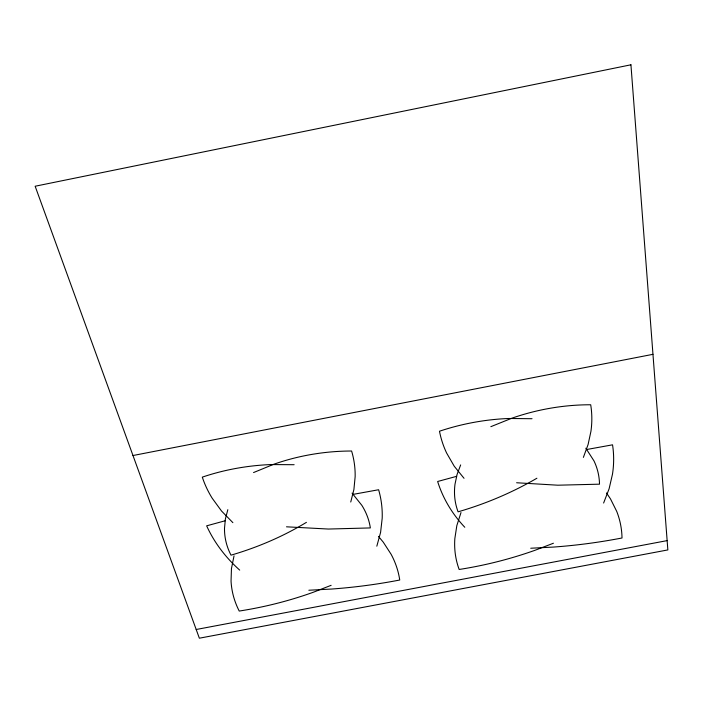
<?xml version="1.0" encoding="UTF-8"?>
<svg xmlns="http://www.w3.org/2000/svg" width="703" height="703" viewBox="0 0 703 703"><rect width="100%" height="100%" fill="white"/><g stroke="black" fill="none" stroke-linecap="round" stroke-linejoin="round"><path stroke-width="1.05" d="M234.037 555.862L231.454 568.542L231.05 581.153A118.71 92.488 -4.5 0 0 239.231 611.056A391.29 341.526 15.1 0 0 313.52 592.172L331.139 585.318M350.744 502.021L353.908 489.499L355.147 476.704A123.095 100.678 3 0 0 351.605 451.018A183.764 141.373 -4.3 0 0 273.827 464.244L253.555 472.557M227.825 509.693L225.382 518.99L224.503 528.331A86.056 68.815 -2.3 0 0 231.015 555.159C257.412 547.47 282.896 536.591 306.42 522.347M376.826 546.187L380.595 532.356L382.195 518.208A139.317 111.636 1.6 0 0 378.618 489.745L353.205 494.358M460.992 512.549L456.827 525.624L454.841 538.621A120.257 93.253 -15.9 0 0 459.164 569.474A386.193 354.795 -14.4 0 0 535.115 550.247L553.428 543.234M583.376 457.398L588.103 444.481L590.942 431.291A123.236 102.849 -13 0 0 590.696 404.77A185.917 142.683 -15 0 0 511.96 418.171L490.835 426.677M460.658 464.911L457.064 474.499L455.017 484.13A86.935 69.606 -15.6 0 0 458.084 511.819C485.597 503.858 512.153 492.627 536.907 478.225M603.613 503.032L609.106 488.778L612.48 474.2A139.589 113.886 -12.4 0 0 612.541 444.823L586.785 449.498M225.145 520.774L206.647 525.835C214.318 542.76 225.883 557.743 239.697 570.115M456.607 476.335L437.644 481.493C442.978 498.612 452.477 514.28 464.797 527.268M132.981 455.526L652.964 354.321M196.19 629.501L667.138 540.616M308.845 590.239L331.719 589.035A586.302 570.871 36.4 0 0 399.735 580.019A124.387 95.766 -1 0 0 391.105 554.263L383.258 542.154L378.478 536.398M530.73 548.235L553.525 547.066A617.436 557.417 -53.6 0 0 622.014 537.988A124.941 97.365 -12.1 0 0 616.733 511.406L610.494 498.902L606.487 492.944M294.135 464.709L270.734 464.569A192.13 146.066 -1.3 0 0 202.306 477.135A131.839 110.116 -3 0 0 212.192 498.225L221.542 511.037L232.878 522.654M532.03 418.716L508.867 418.487A192.965 148.482 -11.7 0 0 439.48 431.229A134.027 110.802 -19.8 0 0 446.616 453.022L454.27 466.282L464.033 478.304M286.499 526.811L328.389 529.043L370.349 527.927A86.548 68.797 -0.9 0 0 361.843 505.334L352.08 493.146M516.608 482.759L557.813 485.202L599.51 484.174A87.128 69.834 -14 0 0 593.956 460.852L585.827 448.242M630.934 64.799L35.15 186.233L199.353 638.201L667.85 549.922L630.934 64.799"/></g></svg>
